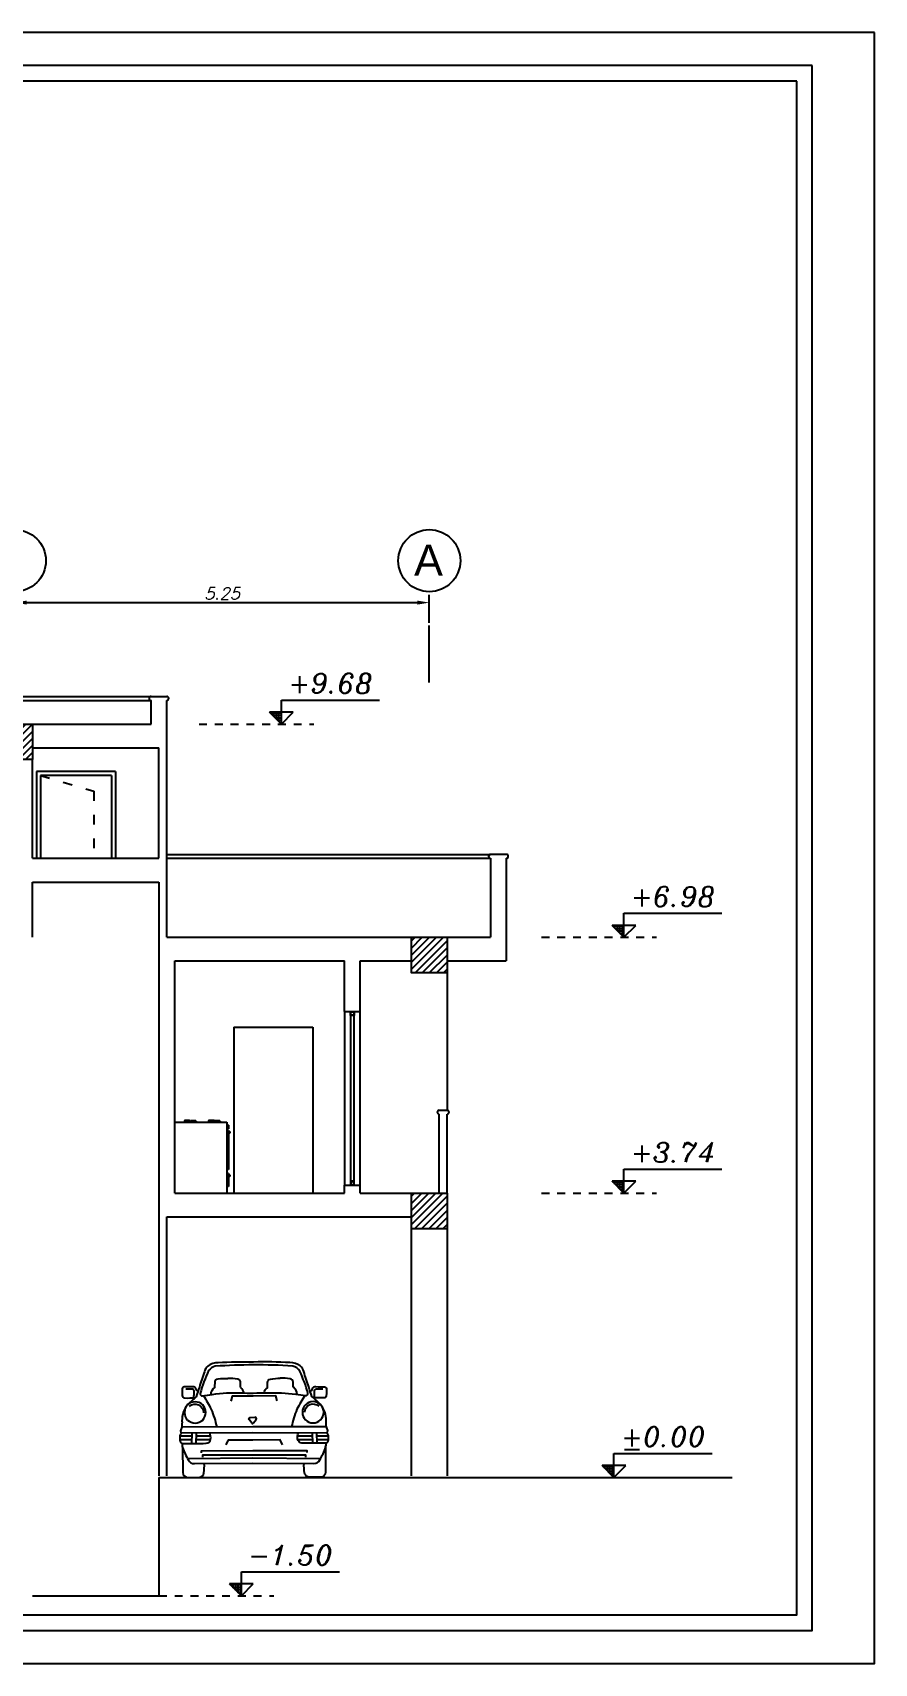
# Model space of a CAD drawing. Header units: millimetres. Extents: x 577 to 2337, y 236 to 943.
# Drawn here: x 1860.81 to 1871.47, y 312.66 to 333.31 of the extents above; entities that cross this region are included whole.
import ezdxf

# ---------------------------------------------------------------- set-up
doc = ezdxf.new("R2010")
doc.units = ezdxf.units.MM
doc.header["$LTSCALE"] = 0.01
doc.linetypes.add('ACAD_ISO03W100', pattern=[30, 12, -18])
doc.linetypes.add('ACAD_ISO10W100', pattern=[18, 12, -3, 0, -3])
for name, color, linetype in [('00-Arm', 7, 'Continuous'), ('03-Ax', 4, 'Continuous'), ('05-Dim', 5, 'Continuous'), ('06-Furn', 4, 'Continuous'), ('09-Sect', 1, 'Continuous'), ('10-coulm', 7, 'Continuous')]:
    doc.layers.add(name, color=color, linetype=linetype)
doc.styles.get("Standard").update_dxf_attribs({"font": 'italic.shx'})
doc.dimstyles.new('ISO-25', dxfattribs={"dimtxt": 0.15, "dimasz": 0.15, "dimexe": 0.1, "dimexo": 0.1, "dimgap": 0.04, "dimtad": 1, "dimzin": 1, "dimdsep": 46, "dimtxsty": 'Standard', "dimcen": 0.3, "dimadec": 0, "dimazin": 0, "dimtfac": 1, "dimtmove": 0, "dimatfit": 3, "dimfxl": 1, "dimarcsym": 0})

# ---------------------------------------------------------------- blocks, each defined once
blk = doc.blocks.new('co2')
at = {"layer": '10-coulm'}
h = blk.add_hatch(dxfattribs=at)
h.set_pattern_fill('ANSI31', color=5, scale=0.02, style=0)
h.set_pattern_definition([(45, (-770.14033, -706.21029), (-0.0449012806, 0.0449012806), [])])
h.paths.add_polyline_path([(0, 0), (0.45, 0), (0.45, 0.45), (0, 0.45)])
at = {"layer": '10-coulm', "color": 7}
blk.add_lwpolyline([(0, 0), (0.45, 0), (0.45, 0.45), (0, 0.45)], close=True, dxfattribs=at)
blk = doc.blocks.new('f13')
at = {"layer": '06-Furn', "color": 234}
blk.add_line((820.583, 702.877), (820.528, 702.878), dxfattribs=at)
for points in [[(820.555, 702.298), (819.781, 702.293, -0.280136), (819.703, 702.339, -0.035488), (819.631, 702.498, -0.194849), (819.63, 702.551, -0.274468), (819.6, 702.576, -0.0946), (819.597, 702.648, -0.180868), (819.616, 702.678, -0.12668), (819.605, 702.711, 0.004157), (819.621, 702.756, 0.035384), (819.623, 702.836, -0.085887), (819.641, 702.945, -0.091185), (819.7, 703.045, -0.003895), (819.804, 703.14, 0.024903), (819.845, 703.263, -0.002351), (819.909, 703.457, -0.133037), (819.953, 703.529, -0.161323), (820.083, 703.57, -0.020081), (820.544, 703.577, -0.018563), (820.993, 703.568, -0.161323), (821.123, 703.527, -0.133037), (821.167, 703.455, -0.002351), (821.231, 703.261, 0.024903), (821.272, 703.137, -0.003895), (821.375, 703.042, -0.091185), (821.434, 702.942, -0.085887), (821.451, 702.833, 0.035384), (821.453, 702.753, 0.004157), (821.47, 702.708, -0.12668), (821.458, 702.676, -0.180868), (821.477, 702.645, -0.0946), (821.474, 702.573, -0.274468), (821.443, 702.548, -0.194849), (821.443, 702.495, -0.035488), (821.37, 702.336, -0.280136), (821.293, 702.291)], [(820.548, 703.185, 0.001102), (820.374, 703.187, 0.049707), (820.009, 703.17, 0.016032), (819.884, 703.153, -0.493092), (819.855, 703.182, -0.037499), (819.957, 703.461, -0.196626), (820.047, 703.526, -0.018306), (820.545, 703.541, -0.016277), (821.029, 703.524, -0.164291), (821.113, 703.47, -0.042306), (821.22, 703.18, -0.493092), (821.192, 703.15, 0.016032), (821.067, 703.168, 0.049707), (820.702, 703.186, -0.00092)]]:
    blk.add_lwpolyline(points, format="xyb", close=True, dxfattribs=at)
for points in [[(819.992, 703.168, -0.232084), (820.04, 703.258, 0.015508), (820.044, 703.322, -0.403058), (820.082, 703.366, -0.04564), (820.206, 703.372, -0.058172)], [(820.411, 703.187, 0.174702), (820.369, 703.253, -0.015508), (820.367, 703.317, 0.403058), (820.33, 703.362, 0.04564), (820.206, 703.372, 0.906696)], [(820.664, 703.186, -0.174684), (820.707, 703.252, 0.015508), (820.708, 703.316, -0.403058), (820.745, 703.361, -0.04564), (820.869, 703.37, -0.906696)], [(821.083, 703.166, 0.232084), (821.035, 703.256, -0.015508), (821.032, 703.32, 0.403058), (820.994, 703.365, 0.04564), (820.869, 703.37, 0.058172)], [(819.826, 703.203, -0.141454), (819.797, 703.239, 0.428904), (819.754, 703.267, -0.022582), (819.646, 703.262, 0.431054), (819.621, 703.225, 0.01051), (819.623, 703.152, 0.433873), (819.655, 703.123, 0.042539), (819.793, 703.13, -0.102182)], [(819.772, 703.127, 0.012231), (819.773, 703.207, 0.421823), (819.749, 703.237, -0.003645), (819.668, 703.237)], [(819.895, 703.154, -0.031372), (819.994, 702.98, -0.050279), (820.063, 702.756, 1.329644)], [(821.18, 703.152, 0.031372), (821.081, 702.978, 0.050279), (821.011, 702.754, -1.329644)], [(821.248, 703.203, 0.125803), (821.273, 703.236, -0.428904), (821.315, 703.265, 0.022582), (821.423, 703.262, -0.431054), (821.449, 703.225, -0.01051), (821.448, 703.152, -0.433873), (821.417, 703.123, -0.041269), (821.283, 703.127, 0.102182)], [(821.3, 703.125, -0.012231), (821.298, 703.205, -0.421823), (821.321, 703.236, 0.003645), (821.402, 703.236)], [(820.543, 702.806), (820.51, 702.851, -0.574567), (820.528, 702.878)], [(820.564, 702.805, -0.562222), (820.543, 702.806, 0.059394)], [(820.564, 702.805), (820.601, 702.848, 0.564004), (820.583, 702.877)], [(819.63, 702.551, 0.018182), (819.931, 702.551, 0.374994), (819.986, 702.603, 0.153367), (819.975, 702.68, -2.099793)], [(821.443, 702.548, -0.018182), (821.143, 702.549, -0.374994), (821.088, 702.601, -0.153367), (821.099, 702.678, 2.099793)], [(819.631, 702.498), (819.635, 702.181, 0.410797), (819.692, 702.12, 0.019237), (819.847, 702.121, 0.358405), (819.901, 702.176, 0.034333), (819.905, 702.294, 30.459026)], [(821.443, 702.495), (821.438, 702.178, -0.410797), (821.381, 702.117, -0.019237), (821.226, 702.119, -0.358405), (821.172, 702.174, -0.034333), (821.168, 702.292, -30.459026)]]:
    blk.add_lwpolyline(points, format="xyb", dxfattribs=at)
for points in [[(820.245, 703.086), (820.261, 703.148), (820.548, 703.145), (820.814, 703.146), (820.83, 703.084)], [(819.621, 702.756), (820.552, 702.755), (821.453, 702.754)], [(819.746, 702.642), (819.596, 702.642)], [(819.745, 702.595), (819.597, 702.596)], [(819.616, 702.678), (820.552, 702.683), (821.458, 702.676)], [(819.748, 702.679), (819.743, 702.548)], [(819.803, 702.679), (819.797, 702.548)], [(819.986, 702.595), (819.799, 702.595)], [(819.986, 702.642), (819.802, 702.642)], [(820.179, 702.53), (820.205, 702.585), (820.208, 702.591), (820.553, 702.588), (820.866, 702.589), (820.869, 702.583), (820.895, 702.529)], [(821.088, 702.64), (821.272, 702.639)], [(821.088, 702.593), (821.274, 702.593)], [(821.271, 702.677), (821.277, 702.546)], [(821.326, 702.676), (821.331, 702.546)], [(821.328, 702.639), (821.478, 702.639)], [(821.329, 702.593), (821.477, 702.593)], [(819.695, 702.353), (820.555, 702.359), (821.378, 702.351)], [(819.867, 702.431), (819.864, 702.453), (820.554, 702.452), (821.209, 702.451), (821.206, 702.429)], [(819.884, 702.373), (819.881, 702.399), (820.555, 702.399), (821.193, 702.397), (821.189, 702.371)]]:
    blk.add_lwpolyline(points, dxfattribs=at)
for centre in [(819.791, 702.942), (821.284, 702.939)]:
    blk.add_circle(centre, 0.135, dxfattribs=at)
for centre, start, end in [((819.791, 702.942), 359.4917, 133.6907), ((821.284, 702.939), 47.2479, 181.4469)]:
    blk.add_arc(centre, 0.105, start, end, dxfattribs=at)
blk = doc.blocks.new('*D569')
at = {"layer": '03-Ax', "color": 0, "lineweight": -2, "transparency": 16777216}
for p, q in [((1860.586, 325.836), (1860.586, 326.19)), ((1860.736, 326.09), (1865.686, 326.09)), ((1865.836, 325.836), (1865.836, 326.19))]:
    blk.add_line(p, q, dxfattribs=at)
at = {"layer": '03-Ax', "color": 0, "transparency": 16777216}
for points in [[(1860.736, 326.115), (1860.736, 326.065), (1860.586, 326.09)], [(1865.686, 326.115), (1865.686, 326.065), (1865.836, 326.09)]]:
    blk.add_solid(points, dxfattribs=at)
at = {"layer": 'Defpoints', "color": 0, "transparency": 16777216}
for p in [(1865.836, 326.09), (1860.586, 325.736), (1865.836, 325.736)]:
    blk.add_point(p, dxfattribs=at)
at = {"layer": '03-Ax', "color": 0, "transparency": 16777216, "insert": (1863.211, 326.205), "char_height": 0.15, "attachment_point": 5}
blk.add_mtext('5.25', dxfattribs=at)

msp = doc.modelspace()

# ---------------------------------------------------------------- hatches: boundary and pattern name
at = {"layer": '05-Dim'}
h = msp.add_hatch(dxfattribs=at)
h.set_pattern_fill('NET', color=3, scale=0.01, style=0)
h.set_pattern_definition([(0, (1081.674282, -383.963678), (0, 0.03175), []), (90, (1081.674282, -383.963678), (-0.03175, 2e-18), [])])
h.paths.add_polyline_path([(1863.963, 324.703), (1863.812, 324.703), (1863.963, 324.552)])
h = msp.add_hatch(dxfattribs=at)
h.set_pattern_fill('NET', color=3, scale=0.01, style=0)
h.set_pattern_definition([(0, (1087.929717, -386.663678), (0, 0.03175), []), (90, (1087.929717, -386.663678), (-0.03175, 2e-18), [])])
h.paths.add_polyline_path([(1868.3, 322.003), (1868.15, 322.003), (1868.3, 321.852)])
h = msp.add_hatch(dxfattribs=at)
h.set_pattern_fill('NET', color=3, scale=0.01, style=0)
h.set_pattern_definition([(0, (1087.929717, -389.903678), (0, 0.03175), []), (90, (1087.929717, -389.903678), (-0.03175, 2e-18), [])])
h.paths.add_polyline_path([(1868.3, 318.763), (1868.15, 318.763), (1868.3, 318.612)])
h = msp.add_hatch(dxfattribs=at)
h.set_pattern_fill('NET', color=3, scale=0.01, style=0)
h.set_pattern_definition([(0, (1087.804066, -393.503678), (0, 0.03175), []), (90, (1087.804066, -393.503678), (-0.03175, 2e-18), [])])
h.paths.add_polyline_path([(1868.175, 315.163), (1868.024, 315.163), (1868.175, 315.012)])
h = msp.add_hatch(dxfattribs=at)
h.set_pattern_fill('NET', color=3, scale=0.01, style=0)
h.set_pattern_definition([(0, (1076.016565, -395.003678), (0, 0.03175), []), (90, (1076.016565, -395.003678), (-0.03175, 2e-18), [])])
h.paths.add_polyline_path([(1863.455, 313.663), (1863.304, 313.663), (1863.455, 313.512)])

# ---------------------------------------------------------------- linework, layer by layer
at = {"layer": '00-Arm'}
for points in [[(1871.474, 333.308), (1841.974, 333.308), (1841.974, 312.658), (1871.474, 312.658)], [(1870.49, 332.693), (1842.957, 332.693), (1842.957, 313.272), (1870.49, 313.272)]]:
    msp.add_lwpolyline(points, close=True, dxfattribs=at)
at = {"layer": '00-Arm', "color": 4}
msp.add_lwpolyline([(1870.687, 332.89), (1842.76, 332.89), (1842.76, 313.076), (1870.687, 313.076)], close=True, dxfattribs=at)
at = {"layer": '03-Ax', "linetype": 'ACAD_ISO10W100', "ltscale": 6}
msp.add_line((1865.836, 325.079), (1865.836, 326.228), dxfattribs=at)
at = {"layer": '03-Ax'}
for centre in [(1860.586, 326.621), (1865.836, 326.621)]:
    msp.add_circle(centre, 0.393, dxfattribs=at)
at = {"layer": '05-Dim', "color": 4}
for p, q in [((1863.963, 324.856), (1865.205, 324.856)), ((1863.963, 324.552), (1863.963, 324.856)), ((1863.963, 324.552), (1863.812, 324.703)), ((1864.113, 324.703), (1863.812, 324.703)), ((1863.963, 324.552), (1864.113, 324.703)), ((1868.3, 322.156), (1869.543, 322.156)), ((1868.3, 321.852), (1868.3, 322.156)), ((1868.3, 321.852), (1868.15, 322.003)), ((1868.451, 322.003), (1868.15, 322.003)), ((1868.3, 321.852), (1868.451, 322.003)), ((1868.3, 318.916), (1869.543, 318.916)), ((1868.3, 318.612), (1868.3, 318.916)), ((1868.3, 318.612), (1868.15, 318.763)), ((1868.451, 318.763), (1868.15, 318.763)), ((1868.3, 318.612), (1868.451, 318.763)), ((1868.175, 315.012), (1868.024, 315.163)), ((1868.325, 315.163), (1868.024, 315.163)), ((1868.175, 315.316), (1869.417, 315.316)), ((1868.175, 315.012), (1868.175, 315.316)), ((1868.175, 315.012), (1868.325, 315.163)), ((1863.455, 313.816), (1864.697, 313.816)), ((1863.455, 313.512), (1863.455, 313.816)), ((1863.455, 313.512), (1863.304, 313.663)), ((1863.605, 313.663), (1863.304, 313.663)), ((1863.455, 313.512), (1863.605, 313.663))]:
    msp.add_line(p, q, dxfattribs=at)
at = {"layer": '05-Dim', "color": 5, "linetype": 'ACAD_ISO03W100', "ltscale": 0.5}
for p, q in [((1862.919, 324.552), (1864.375, 324.552)), ((1867.257, 321.852), (1868.713, 321.852)), ((1867.257, 318.612), (1868.713, 318.612)), ((1862.411, 313.512), (1863.867, 313.512))]:
    msp.add_line(p, q, dxfattribs=at)
at = {"layer": '06-Furn', "color": 17, "true_color": 0x814731}
for p, q in [((1862.611, 319.512), (1863.271, 319.512)), ((1862.733, 319.522), (1862.733, 319.512)), ((1862.798, 319.532), (1862.743, 319.532)), ((1862.788, 319.522), (1862.753, 319.522)), ((1862.783, 319.522), (1862.833, 319.522)), ((1862.788, 319.512), (1862.783, 319.522)), ((1862.784, 319.52), (1862.832, 319.52)), ((1862.803, 319.532), (1862.813, 319.532)), ((1862.803, 319.532), (1862.803, 319.522)), ((1862.808, 319.532), (1862.808, 319.522)), ((1862.813, 319.532), (1862.813, 319.522)), ((1862.818, 319.532), (1862.873, 319.532)), ((1862.828, 319.512), (1862.833, 319.522)), ((1862.828, 319.522), (1862.863, 319.522)), ((1862.883, 319.522), (1862.883, 319.512)), ((1863.037, 319.522), (1863.037, 319.512)), ((1863.102, 319.532), (1863.047, 319.532)), ((1863.092, 319.522), (1863.057, 319.522)), ((1863.092, 319.512), (1863.088, 319.522)), ((1863.137, 319.522), (1863.088, 319.522)), ((1863.136, 319.52), (1863.089, 319.52)), ((1863.117, 319.532), (1863.107, 319.532)), ((1863.107, 319.532), (1863.107, 319.522)), ((1863.112, 319.532), (1863.112, 319.522)), ((1863.117, 319.532), (1863.117, 319.522)), ((1863.122, 319.532), (1863.177, 319.532)), ((1863.132, 319.512), (1863.137, 319.522)), ((1863.132, 319.522), (1863.167, 319.522)), ((1863.187, 319.522), (1863.187, 319.512)), ((1863.271, 319.512), (1863.271, 318.612)), ((1863.273, 319.477), (1863.273, 319.423)), ((1863.291, 319.472), (1863.273, 319.477)), ((1863.289, 319.472), (1863.289, 319.427)), ((1863.291, 319.472), (1863.291, 319.427)), ((1863.271, 319.402), (1863.271, 319.302)), ((1863.271, 319.402), (1863.291, 319.402)), ((1863.291, 319.427), (1863.273, 319.423)), ((1863.291, 319.402), (1863.291, 318.912)), ((1863.311, 319.392), (1863.291, 319.392)), ((1863.311, 319.372), (1863.291, 319.372)), ((1863.311, 319.392), (1863.311, 319.372)), ((1863.291, 318.912), (1863.271, 318.912)), ((1863.291, 318.862), (1863.271, 318.862)), ((1863.291, 318.862), (1863.291, 318.698)), ((1863.311, 318.842), (1863.291, 318.842)), ((1863.311, 318.842), (1863.311, 318.822)), ((1863.291, 318.698), (1863.271, 318.698)), ((1863.311, 318.822), (1863.291, 318.822))]:
    msp.add_line(p, q, dxfattribs=at)
for centre, radius, start, end in [((1862.743, 319.522), 0.01, 90, 180), ((1862.753, 319.512), 0.01, 90, 180), ((1862.788, 319.532), 0.01, 270, 0), ((1862.792, 319.521), 0.0159, 6.0191, 47.111), ((1862.824, 319.521), 0.0159, 132.889, 173.9809), ((1862.828, 319.532), 0.01, 180, 270), ((1862.863, 319.512), 0.01, 0, 90), ((1862.873, 319.522), 0.01, 0, 90), ((1863.047, 319.522), 0.01, 90, 180), ((1863.057, 319.512), 0.01, 90, 180), ((1863.092, 319.532), 0.01, 270, 0), ((1863.097, 319.521), 0.0159, 6.0191, 47.111), ((1863.128, 319.521), 0.0159, 132.889, 173.9809), ((1863.132, 319.532), 0.01, 180, 270), ((1863.167, 319.512), 0.01, 0, 90), ((1863.177, 319.522), 0.01, 0, 90)]:
    msp.add_arc(centre, radius, start, end, dxfattribs=at)
at = {"layer": '09-Sect', "color": 5}
for p, q in [((1855.761, 324.902), (1862.311, 324.902)), ((1855.761, 324.852), (1862.311, 324.852)), ((1860.911, 323.902), (1860.911, 322.852)), ((1861.811, 323.902), (1860.911, 323.902)), ((1861.811, 323.902), (1861.811, 322.852)), ((1862.511, 322.902), (1866.611, 322.902)), ((1862.511, 322.852), (1866.611, 322.852)), ((1864.836, 320.862), (1864.836, 318.762)), ((1864.886, 318.762), (1864.886, 320.862))]:
    msp.add_line(p, q, dxfattribs=at)
at = {"layer": '09-Sect', "color": 3}
for p, q in [((1862.311, 324.902), (1862.511, 324.902)), ((1866.811, 322.902), (1866.611, 322.902)), ((1864.836, 320.862), (1864.836, 320.912)), ((1864.841, 320.867), (1864.841, 320.907)), ((1864.841, 320.907), (1864.881, 320.907)), ((1864.881, 320.907), (1864.881, 320.867)), ((1864.886, 320.912), (1864.886, 320.862)), ((1864.886, 320.862), (1864.836, 320.862)), ((1864.881, 320.867), (1864.841, 320.867)), ((1865.961, 319.662), (1866.061, 319.662)), ((1864.836, 318.762), (1864.836, 318.712)), ((1864.886, 318.762), (1864.836, 318.762)), ((1864.841, 318.757), (1864.841, 318.717)), ((1864.881, 318.757), (1864.841, 318.757)), ((1864.841, 318.717), (1864.881, 318.717)), ((1864.881, 318.717), (1864.881, 318.757)), ((1864.886, 318.712), (1864.886, 318.762))]:
    msp.add_line(p, q, dxfattribs=at)
at = {"layer": '09-Sect'}
for p, q in [((1862.311, 324.552), (1862.311, 324.852)), ((1862.511, 321.852), (1862.511, 324.852)), ((1860.811, 324.552), (1862.311, 324.552)), ((1860.811, 324.252), (1862.411, 324.252)), ((1862.411, 322.852), (1862.411, 324.252)), ((1860.811, 322.852), (1860.811, 324.102)), ((1860.811, 322.852), (1862.411, 322.852)), ((1866.611, 322.852), (1866.611, 321.852)), ((1866.811, 322.852), (1866.811, 321.552)), ((1860.811, 322.552), (1862.411, 322.552)), ((1860.811, 321.852), (1860.811, 322.552)), ((1862.411, 322.552), (1862.411, 315.034)), ((1862.511, 321.852), (1865.611, 321.852)), ((1866.061, 321.852), (1866.061, 321.852)), ((1866.061, 321.852), (1866.611, 321.852)), ((1866.061, 321.852), (1866.061, 321.852)), ((1862.611, 318.612), (1862.611, 321.552)), ((1862.611, 321.552), (1864.761, 321.552)), ((1864.761, 320.912), (1864.761, 321.552)), ((1864.961, 320.912), (1864.961, 321.552)), ((1864.961, 321.552), (1865.611, 321.552)), ((1866.061, 321.552), (1866.061, 321.552)), ((1866.061, 321.552), (1866.811, 321.552)), ((1866.061, 321.552), (1866.061, 321.552)), ((1864.761, 320.912), (1864.961, 320.912)), ((1865.961, 318.612), (1865.961, 319.612)), ((1866.061, 318.612), (1866.061, 319.612)), ((1864.761, 318.712), (1864.961, 318.712)), ((1864.761, 318.612), (1864.761, 318.712)), ((1864.961, 318.612), (1864.961, 318.712)), ((1862.611, 318.612), (1864.761, 318.612)), ((1864.961, 318.612), (1865.611, 318.612)), ((1866.061, 318.612), (1866.061, 318.612)), ((1862.511, 318.312), (1865.611, 318.312)), ((1862.511, 315.034), (1862.511, 318.312)), ((1866.061, 318.312), (1866.061, 318.312))]:
    msp.add_line(p, q, dxfattribs=at)
at = {"layer": '09-Sect', "color": 4}
for p, q in [((1860.861, 323.952), (1860.861, 322.852)), ((1861.861, 323.952), (1860.861, 323.952)), ((1861.861, 323.952), (1861.861, 322.852)), ((1866.061, 321.402), (1866.061, 319.662)), ((1864.761, 320.912), (1864.761, 318.712)), ((1864.961, 318.712), (1864.961, 320.912)), ((1863.361, 320.712), (1864.361, 320.712)), ((1863.361, 320.712), (1863.361, 318.612)), ((1864.361, 320.712), (1864.361, 318.612)), ((1865.611, 315.034), (1865.611, 318.162)), ((1866.061, 318.162), (1866.061, 315.034))]:
    msp.add_line(p, q, dxfattribs=at)
at = {"layer": '09-Sect', "color": 5, "linetype": 'ACAD_ISO03W100'}
for p, q in [((1860.911, 323.902), (1861.586, 323.702)), ((1861.586, 323.702), (1861.586, 322.852))]:
    msp.add_line(p, q, dxfattribs=at)
at = {"layer": '09-Sect', "color": 7}
for p, q in [((1862.411, 315.012), (1869.671, 315.012)), ((1862.411, 315.012), (1862.411, 313.512)), ((1860.811, 313.512), (1862.411, 313.512))]:
    msp.add_line(p, q, dxfattribs=at)
at = {"layer": '09-Sect', "color": 3}
for centre, start, end in [((1862.311, 324.877), 90, 270), ((1862.511, 324.877), 270, 90), ((1866.611, 322.877), 90, 270), ((1866.811, 322.877), 270, 90), ((1865.961, 319.637), 90, 270), ((1866.061, 319.637), 270, 90)]:
    msp.add_arc(centre, 0.025, start, end, dxfattribs=at)

# ---------------------------------------------------------------- block references
at = {"layer": '06-Furn', "color": 5, "xscale": -1}
msp.add_blockref('f13', (2684.154, -387.104), dxfattribs=at)
at = {"layer": '10-coulm', "xscale": -1, "rotation": 90}
for p in [(1860.811, 324.552), (1866.061, 321.852), (1866.061, 318.612)]:
    msp.add_blockref('co2', p, dxfattribs=at)

# ---------------------------------------------------------------- texts
at = {"layer": '03-Ax', "insert": (1866.009, 326.823), "char_height": 0.39333, "width": 0.68193, "attachment_point": 3}
msp.add_mtext('{\\fArial|b0|i0|c0|p34;A}', dxfattribs=at)
at = {"layer": '05-Dim', "color": 4, "char_height": 0.25, "width": 2.0432, "attachment_point": 1}
for s, insert in [('+9.68', (1864.051, 325.193)), ('+6.98', (1868.389, 322.493)), ('+3.74', (1868.389, 319.253)), ('+0.00', (1868.264, 315.653)), ('-', (1868.264, 315.51)), ('-1.50', (1863.543, 314.153))]:
    msp.add_mtext(s, dxfattribs=dict(at, insert=insert))

# ---------------------------------------------------------------- dimensions: what is measured, and where the dimension line sits
at = {"layer": '03-Ax', "color": 5}
dim = msp.add_linear_dim(base=(1865.836, 326.09), p1=(1860.586, 325.736), p2=(1865.836, 325.736), angle=180, dimstyle='ISO-25', dxfattribs=at)
dim.commit()
dim.dimension.update_dxf_attribs({"geometry": '*D569', "text_midpoint": (1863.211, 326.205)})

doc.saveas('drawing.dxf')
